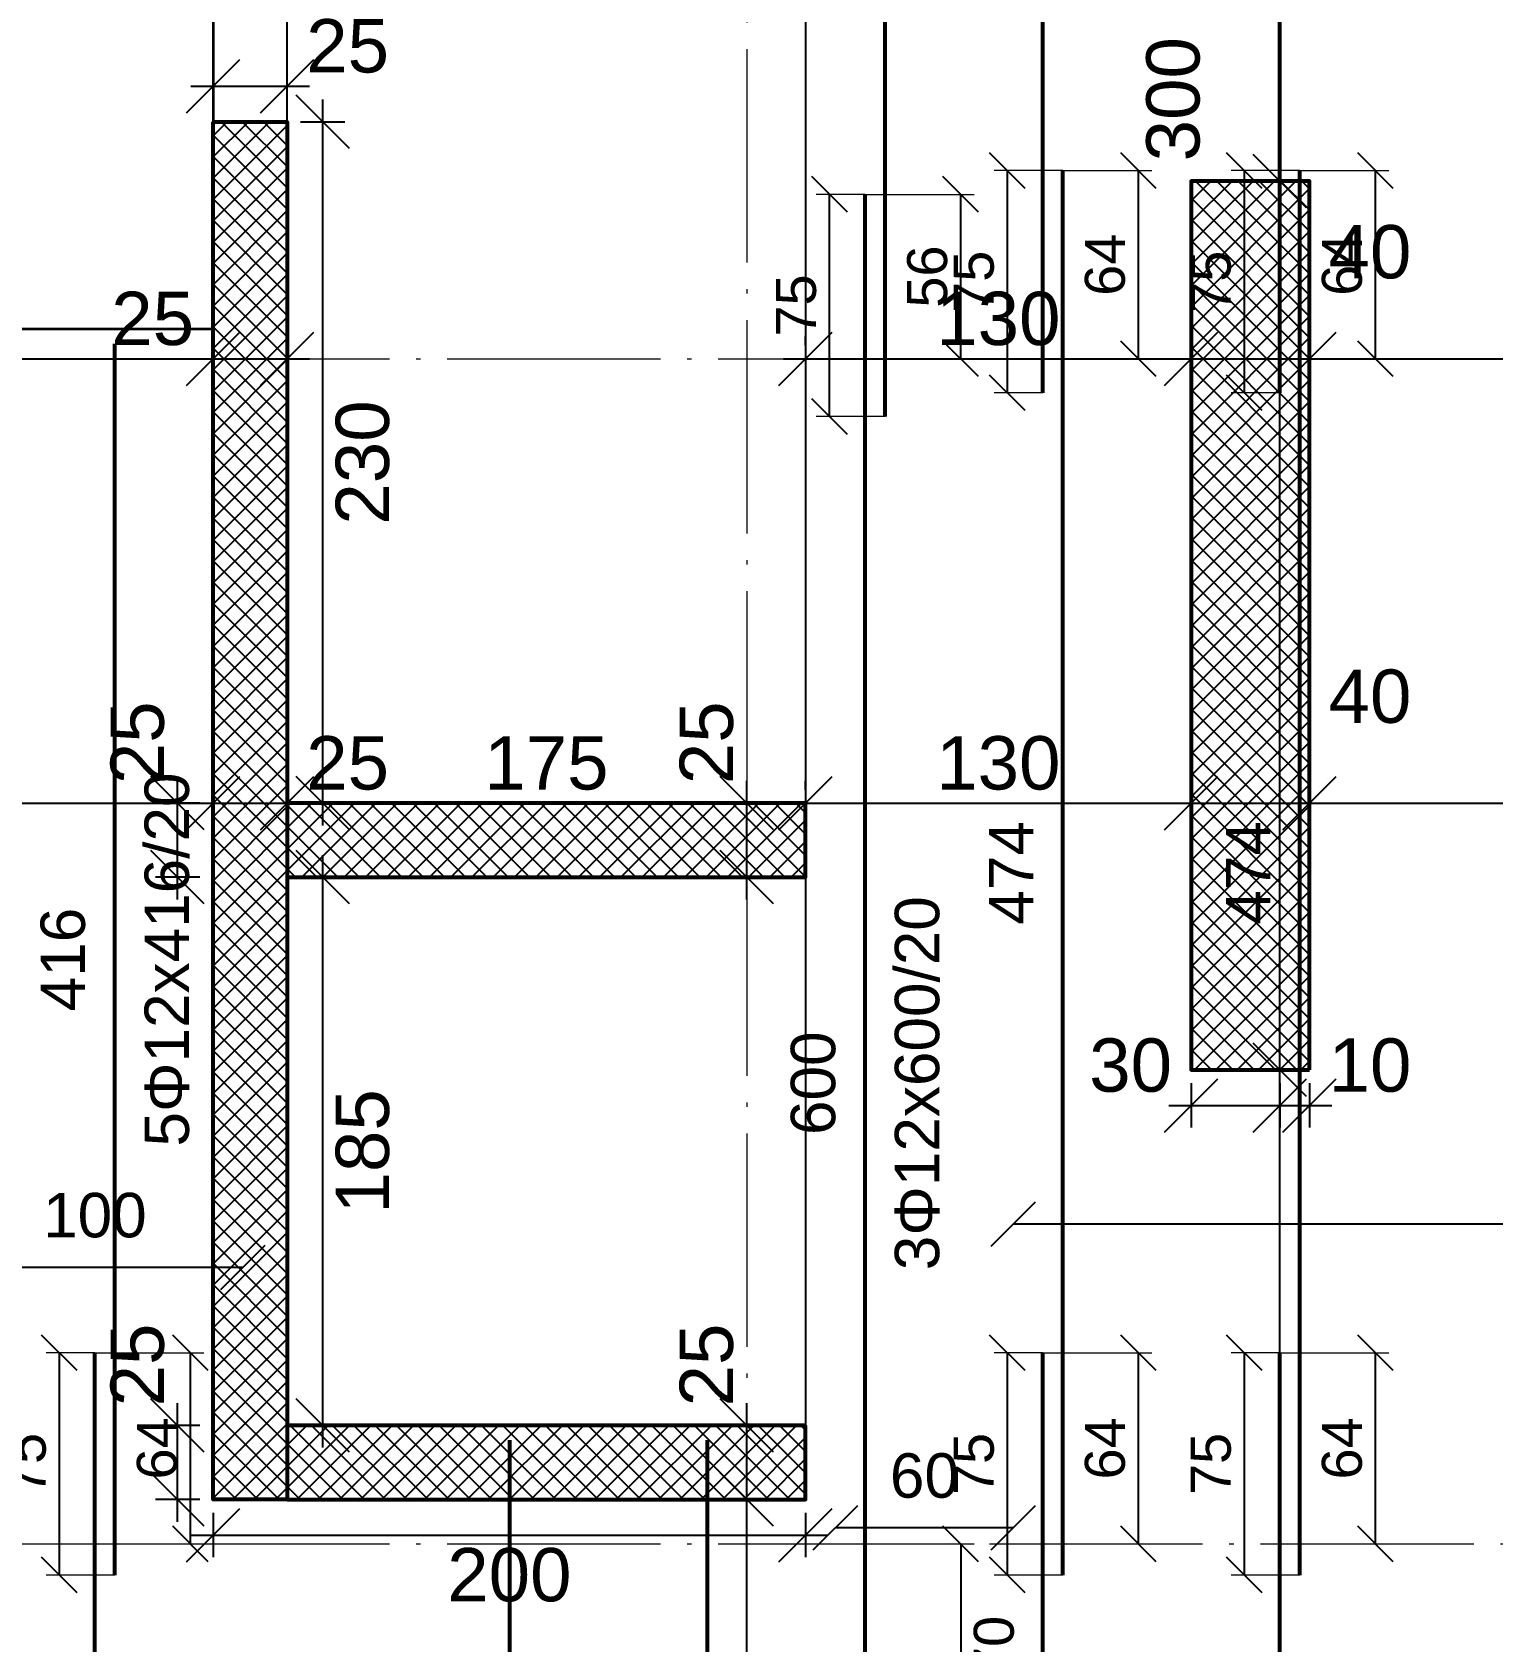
# Model space of a CAD drawing. Header units: millimetres. Extents: x -404 to 6018, y -5139 to 7890.
# Drawn here: x 4404 to 4897, y 1047 to 1590 of the extents above; entities that cross this region are included whole.
import ezdxf
from ezdxf.enums import TextEntityAlignment as Align

# ---------------------------------------------------------------- set-up
doc = ezdxf.new("R2010")
doc.units = ezdxf.units.MM
doc.linetypes.add('ZWCAD_ISO04W100', pattern=[30.5, 24, -3, 0.5, -3])
for name, color, linetype, lineweight in [('AXIS LINES', 255, 'ZWCAD_ISO04W100', 13), ('SLAB', 3, 'Continuous', 35), ('WALL', 10, 'Continuous', 53)]:
    doc.layers.add(name, color=color, linetype=linetype, lineweight=lineweight)
for name, color, linetype in [('FW_DIM', 7, 'Continuous'), ('FW_WALL_HATCH', 8, 'Continuous'), ('OPENING', 7, 'Continuous'), ('REB_BOT_MESH_Y', 5, 'Continuous'), ('REB_BOT_MESH_Y_AXDIM', 5, 'Continuous'), ('REB_BOT_MESH_Y_LAP', 5, 'Continuous'), ('REB_BOT_MESH_Y_RANGE', 5, 'Continuous'), ('REB_BOT_MESH_Y_TEXT', 5, 'Continuous')]:
    doc.layers.add(name, color=color, linetype=linetype)
doc.styles.add('REBAR_TXT', font='arial.ttf')
doc.styles.get("Standard").update_dxf_attribs({"font": 'arial.ttf'})
doc.dimstyles.new('FW_DIM', dxfattribs={"dimtxt": 18, "dimasz": 9, "dimexe": 7.5, "dimexo": 4.5, "dimgap": 4.5, "dimtad": 1, "dimdec": 0, "dimtxsty": 'Standard', "dimtsz": 9, "dimcen": 2.5, "dimdle": 7.5, "dimclrd": 256, "dimclre": 256, "dimclrt": 7, "dimazin": 3, "dimtfac": 1, "dimtmove": 2, "dimatfit": 3})
doc.dimstyles.new('REBAR LAP', dxfattribs={"dimtxt": 13.5, "dimasz": 2.5, "dimexe": 4.5, "dimexo": 0, "dimgap": 4.5, "dimtad": 1, "dimdec": 0, "dimtxsty": 'Standard', "dimtsz": 6, "dimcen": 2.5, "dimclrd": 6, "dimclre": 6, "dimclrt": 7, "dimazin": 3, "dimtfac": 1, "dimtmove": 2, "dimatfit": 3, "dimlwd": 25, "dimlwe": 18})
doc.dimstyles.new('REBAR M-200', dxfattribs={"dimtxt": 15, "dimasz": 15, "dimexe": 25, "dimexo": 12.5, "dimgap": 10, "dimtad": 1, "dimdec": 0, "dimtxsty": 'Standard', "dimblk": 'NONE', "dimcen": 50, "dimse1": 1, "dimse2": 1, "dimclrd": 6, "dimclre": 6, "dimclrt": 7, "dimazin": 3, "dimtfac": 1, "dimtmove": 2, "dimatfit": 3, "dimldrblk": 'NONE', "dimlwd": 53})
doc.dimstyles.new('REBAR RANGE', dxfattribs={"dimtxt": 15, "dimasz": 2.5, "dimexe": 0, "dimexo": 0, "dimgap": 10, "dimtad": 1, "dimdec": 0, "dimtxsty": 'Standard', "dimtsz": 7.5, "dimcen": 2.5, "dimse1": 1, "dimse2": 1, "dimclrd": 6, "dimclre": 6, "dimclrt": 7, "dimazin": 3, "dimtfac": 1, "dimtmove": 2, "dimatfit": 3, "dimlwd": 25})

# ---------------------------------------------------------------- blocks, each defined once
blk = doc.blocks.new('*D736')
at = {"color": 6, "lineweight": 53}
blk.add_line((4824.99, 598.5), (4824.99, 1144.5), dxfattribs=at)
at = {"layer": 'Defpoints'}
for p in [(4824.99, 1144.5), (4824.99, 598.5), (4824.99, 598.5)]:
    blk.add_point(p, dxfattribs=at)
at = {"layer": 'REB_BOT_MESH_Y', "color": 7, "insert": (4807.49, 871.5), "char_height": 15, "attachment_point": 5, "rotation": 90}
blk.add_mtext('546', dxfattribs=at)
blk = doc.blocks.new('_NONE')
blk = doc.blocks.new('*D737')
at = {"color": 6, "lineweight": 53}
blk.add_line((4831.74, 1069.5), (4831.74, 1543.5), dxfattribs=at)
at = {"layer": 'Defpoints'}
for p in [(4831.74, 1543.5), (4831.74, 1069.5), (4831.74, 1069.5)]:
    blk.add_point(p, dxfattribs=at)
at = {"layer": 'REB_BOT_MESH_Y', "color": 7, "insert": (4814.24, 1306.5), "char_height": 15, "attachment_point": 5, "rotation": 90}
blk.add_mtext('474', dxfattribs=at)
blk = doc.blocks.new('*D738')
at = {"color": 6, "lineweight": 53}
blk.add_line((4824.99, 1468.5), (4824.99, 2042.5), dxfattribs=at)
at = {"layer": 'Defpoints'}
for p in [(4824.99, 2042.5), (4824.99, 1468.5), (4824.99, 1468.5)]:
    blk.add_point(p, dxfattribs=at)
at = {"layer": 'REB_BOT_MESH_Y', "color": 7, "insert": (4807.49, 1755.5), "char_height": 15, "attachment_point": 5, "rotation": 90}
blk.add_mtext('574', dxfattribs=at)
blk = doc.blocks.new('_Oblique')
at = {"color": 0, "linetype": 'ByBlock', "lineweight": -2}
blk.add_line((-0.5, -0.5), (0.5, 0.5), dxfattribs=at)
blk = doc.blocks.new('*D745')
at = {"color": 6, "lineweight": 18}
for p, q in [((4824.99, 1144.5), (4808.49, 1144.5)), ((4831.74, 1069.5), (4808.49, 1069.5))]:
    blk.add_line(p, q, dxfattribs=at)
at = {"color": 6, "lineweight": 25}
blk.add_line((4812.99, 1069.5), (4812.99, 1144.5), dxfattribs=at)
at = {"layer": 'Defpoints'}
for p in [(4824.99, 1144.5), (4812.99, 1069.5), (4831.74, 1069.5)]:
    blk.add_point(p, dxfattribs=at)
at = {"layer": 'REB_BOT_MESH_Y_LAP', "color": 6, "xscale": 12, "yscale": 12, "rotation": 90}
for p in [(4812.99, 1144.5), (4812.99, 1069.5)]:
    blk.add_blockref('_OBLIQUE', p, dxfattribs=at)
at = {"layer": 'REB_BOT_MESH_Y_LAP', "color": 7, "insert": (4801.74, 1107), "char_height": 13.5, "attachment_point": 5, "rotation": 90}
blk.add_mtext('75', dxfattribs=at)
blk = doc.blocks.new('*D746')
at = {"color": 6, "lineweight": 18}
for p, q in [((4824.99, 1144.5), (4861.74, 1144.5)), ((4824.99, 1080), (4861.74, 1080))]:
    blk.add_line(p, q, dxfattribs=at)
at = {"color": 6, "lineweight": 25}
blk.add_line((4857.24, 1080), (4857.24, 1144.5), dxfattribs=at)
at = {"layer": 'Defpoints'}
for p in [(4824.99, 1144.5), (4824.99, 1080), (4857.24, 1080)]:
    blk.add_point(p, dxfattribs=at)
at = {"layer": 'REB_BOT_MESH_Y_AXDIM', "color": 6, "xscale": 12, "yscale": 12, "rotation": 90}
for p in [(4857.24, 1144.5), (4857.24, 1080)]:
    blk.add_blockref('_OBLIQUE', p, dxfattribs=at)
at = {"layer": 'REB_BOT_MESH_Y_AXDIM', "color": 7, "insert": (4845.99, 1112.25), "char_height": 13.5, "attachment_point": 5, "rotation": 90}
blk.add_mtext('64', dxfattribs=at)
blk = doc.blocks.new('*D747')
at = {"color": 6, "lineweight": 18}
for p, q in [((4831.74, 1543.5), (4808.49, 1543.5)), ((4824.99, 1468.5), (4808.49, 1468.5))]:
    blk.add_line(p, q, dxfattribs=at)
at = {"color": 6, "lineweight": 25}
blk.add_line((4812.99, 1468.5), (4812.99, 1543.5), dxfattribs=at)
at = {"layer": 'Defpoints'}
for p in [(4831.74, 1543.5), (4812.99, 1468.5), (4824.99, 1468.5)]:
    blk.add_point(p, dxfattribs=at)
at = {"layer": 'REB_BOT_MESH_Y_LAP', "color": 6, "xscale": 12, "yscale": 12, "rotation": 90}
for p in [(4812.99, 1543.5), (4812.99, 1468.5)]:
    blk.add_blockref('_OBLIQUE', p, dxfattribs=at)
at = {"layer": 'REB_BOT_MESH_Y_LAP', "color": 7, "insert": (4801.74, 1506), "char_height": 13.5, "attachment_point": 5, "rotation": 90}
blk.add_mtext('75', dxfattribs=at)
blk = doc.blocks.new('*D748')
at = {"color": 6, "lineweight": 18}
for p, q in [((4831.74, 1543.5), (4861.74, 1543.5)), ((4831.74, 1480), (4861.74, 1480))]:
    blk.add_line(p, q, dxfattribs=at)
at = {"color": 6, "lineweight": 25}
blk.add_line((4857.24, 1480), (4857.24, 1543.5), dxfattribs=at)
at = {"layer": 'Defpoints'}
for p in [(4831.74, 1543.5), (4831.74, 1480), (4857.24, 1480)]:
    blk.add_point(p, dxfattribs=at)
at = {"layer": 'REB_BOT_MESH_Y_AXDIM', "color": 6, "xscale": 12, "yscale": 12, "rotation": 90}
for p in [(4857.24, 1543.5), (4857.24, 1480)]:
    blk.add_blockref('_OBLIQUE', p, dxfattribs=at)
at = {"layer": 'REB_BOT_MESH_Y_AXDIM', "color": 7, "insert": (4845.99, 1511.75), "char_height": 13.5, "attachment_point": 5, "rotation": 90}
blk.add_mtext('64', dxfattribs=at)
blk = doc.blocks.new('*D759')
at = {"color": 6, "lineweight": 53}
blk.add_line((4424.99, 598.5), (4424.99, 1144.5), dxfattribs=at)
at = {"layer": 'Defpoints'}
for p in [(4424.99, 1144.5), (4424.99, 598.5), (4424.99, 598.5)]:
    blk.add_point(p, dxfattribs=at)
at = {"layer": 'REB_BOT_MESH_Y', "color": 7, "insert": (4407.49, 871.5), "char_height": 15, "attachment_point": 5, "rotation": 90}
blk.add_mtext('546', dxfattribs=at)
blk = doc.blocks.new('*D760')
at = {"color": 6, "lineweight": 53}
blk.add_line((4431.74, 1069.5), (4431.74, 1485), dxfattribs=at)
at = {"layer": 'Defpoints'}
for p in [(4431.74, 1485), (4431.74, 1069.5), (4431.74, 1069.5)]:
    blk.add_point(p, dxfattribs=at)
at = {"layer": 'REB_BOT_MESH_Y', "color": 7, "insert": (4414.24, 1277.25), "char_height": 15, "attachment_point": 5, "rotation": 90}
blk.add_mtext('416', dxfattribs=at)
blk = doc.blocks.new('*D765')
at = {"color": 6, "lineweight": 18}
for p, q in [((4424.99, 1144.5), (4408.49, 1144.5)), ((4431.74, 1069.5), (4408.49, 1069.5))]:
    blk.add_line(p, q, dxfattribs=at)
at = {"color": 6, "lineweight": 25}
blk.add_line((4412.99, 1069.5), (4412.99, 1144.5), dxfattribs=at)
at = {"layer": 'Defpoints'}
for p in [(4424.99, 1144.5), (4412.99, 1069.5), (4431.74, 1069.5)]:
    blk.add_point(p, dxfattribs=at)
at = {"layer": 'REB_BOT_MESH_Y_LAP', "color": 6, "xscale": 12, "yscale": 12, "rotation": 90}
for p in [(4412.99, 1144.5), (4412.99, 1069.5)]:
    blk.add_blockref('_OBLIQUE', p, dxfattribs=at)
at = {"layer": 'REB_BOT_MESH_Y_LAP', "color": 7, "insert": (4401.74, 1107), "char_height": 13.5, "attachment_point": 5, "rotation": 90}
blk.add_mtext('75', dxfattribs=at)
blk = doc.blocks.new('*D766')
at = {"color": 6, "lineweight": 18}
for p, q in [((4424.99, 1144.5), (4461.74, 1144.5)), ((4424.99, 1080), (4461.74, 1080))]:
    blk.add_line(p, q, dxfattribs=at)
at = {"color": 6, "lineweight": 25}
blk.add_line((4457.24, 1080), (4457.24, 1144.5), dxfattribs=at)
at = {"layer": 'Defpoints'}
for p in [(4424.99, 1144.5), (4424.99, 1080), (4457.24, 1080)]:
    blk.add_point(p, dxfattribs=at)
at = {"layer": 'REB_BOT_MESH_Y_AXDIM', "color": 6, "xscale": 12, "yscale": 12, "rotation": 90}
for p in [(4457.24, 1144.5), (4457.24, 1080)]:
    blk.add_blockref('_OBLIQUE', p, dxfattribs=at)
at = {"layer": 'REB_BOT_MESH_Y_AXDIM', "color": 7, "insert": (4445.99, 1112.25), "char_height": 13.5, "attachment_point": 5, "rotation": 90}
blk.add_mtext('64', dxfattribs=at)
blk = doc.blocks.new('*D769')
at = {"color": 6, "lineweight": 53}
blk.add_line((4564.99, 598.5), (4564.99, 1115), dxfattribs=at)
at = {"layer": 'Defpoints'}
for p in [(4564.99, 1115), (4564.99, 598.5), (4564.99, 598.5)]:
    blk.add_point(p, dxfattribs=at)
at = {"layer": 'REB_BOT_MESH_Y', "color": 7, "insert": (4547.49, 856.75), "char_height": 15, "attachment_point": 5, "rotation": 90}
blk.add_mtext('516', dxfattribs=at)
blk = doc.blocks.new('*D775')
at = {"color": 6, "lineweight": 53}
blk.add_line((4631.74, 529.5), (4631.74, 1115), dxfattribs=at)
at = {"layer": 'Defpoints'}
for p in [(4631.74, 1115), (4631.74, 529.5), (4631.74, 529.5)]:
    blk.add_point(p, dxfattribs=at)
at = {"layer": 'REB_BOT_MESH_Y', "color": 7, "insert": (4614.24, 822.25), "char_height": 15, "attachment_point": 5, "rotation": 90}
blk.add_mtext('586', dxfattribs=at)
blk = doc.blocks.new('*D780')
at = {"color": 6, "lineweight": 53}
blk.add_line((4744.99, 598.5), (4744.99, 1144.5), dxfattribs=at)
at = {"layer": 'Defpoints'}
for p in [(4744.99, 1144.5), (4744.99, 598.5), (4744.99, 598.5)]:
    blk.add_point(p, dxfattribs=at)
at = {"layer": 'REB_BOT_MESH_Y', "color": 7, "insert": (4727.49, 871.5), "char_height": 15, "attachment_point": 5, "rotation": 90}
blk.add_mtext('546', dxfattribs=at)
blk = doc.blocks.new('*D781')
at = {"color": 6, "lineweight": 53}
blk.add_line((4751.74, 1069.5), (4751.74, 1543.5), dxfattribs=at)
at = {"layer": 'Defpoints'}
for p in [(4751.74, 1543.5), (4751.74, 1069.5), (4751.74, 1069.5)]:
    blk.add_point(p, dxfattribs=at)
at = {"layer": 'REB_BOT_MESH_Y', "color": 7, "insert": (4734.24, 1306.5), "char_height": 15, "attachment_point": 5, "rotation": 90}
blk.add_mtext('474', dxfattribs=at)
blk = doc.blocks.new('*D782')
at = {"color": 6, "lineweight": 53}
blk.add_line((4744.99, 1468.5), (4744.99, 2042.5), dxfattribs=at)
at = {"layer": 'Defpoints'}
for p in [(4744.99, 2042.5), (4744.99, 1468.5), (4744.99, 1468.5)]:
    blk.add_point(p, dxfattribs=at)
at = {"layer": 'REB_BOT_MESH_Y', "color": 7, "insert": (4727.49, 1755.5), "char_height": 15, "attachment_point": 5, "rotation": 90}
blk.add_mtext('574', dxfattribs=at)
blk = doc.blocks.new('*D789')
at = {"color": 6, "lineweight": 18}
for p, q in [((4744.99, 1144.5), (4728.49, 1144.5)), ((4751.74, 1069.5), (4728.49, 1069.5))]:
    blk.add_line(p, q, dxfattribs=at)
at = {"color": 6, "lineweight": 25}
blk.add_line((4732.99, 1069.5), (4732.99, 1144.5), dxfattribs=at)
at = {"layer": 'Defpoints'}
for p in [(4744.99, 1144.5), (4732.99, 1069.5), (4751.74, 1069.5)]:
    blk.add_point(p, dxfattribs=at)
at = {"layer": 'REB_BOT_MESH_Y_LAP', "color": 6, "xscale": 12, "yscale": 12, "rotation": 90}
for p in [(4732.99, 1144.5), (4732.99, 1069.5)]:
    blk.add_blockref('_OBLIQUE', p, dxfattribs=at)
at = {"layer": 'REB_BOT_MESH_Y_LAP', "color": 7, "insert": (4721.74, 1107), "char_height": 13.5, "attachment_point": 5, "rotation": 90}
blk.add_mtext('75', dxfattribs=at)
blk = doc.blocks.new('*D790')
at = {"color": 6, "lineweight": 18}
for p, q in [((4744.99, 1144.5), (4781.74, 1144.5)), ((4744.99, 1080), (4781.74, 1080))]:
    blk.add_line(p, q, dxfattribs=at)
at = {"color": 6, "lineweight": 25}
blk.add_line((4777.24, 1080), (4777.24, 1144.5), dxfattribs=at)
at = {"layer": 'Defpoints'}
for p in [(4744.99, 1144.5), (4744.99, 1080), (4777.24, 1080)]:
    blk.add_point(p, dxfattribs=at)
at = {"layer": 'REB_BOT_MESH_Y_AXDIM', "color": 6, "xscale": 12, "yscale": 12, "rotation": 90}
for p in [(4777.24, 1144.5), (4777.24, 1080)]:
    blk.add_blockref('_OBLIQUE', p, dxfattribs=at)
at = {"layer": 'REB_BOT_MESH_Y_AXDIM', "color": 7, "insert": (4765.99, 1112.25), "char_height": 13.5, "attachment_point": 5, "rotation": 90}
blk.add_mtext('64', dxfattribs=at)
blk = doc.blocks.new('*D791')
at = {"color": 6, "lineweight": 18}
for p, q in [((4751.74, 1543.5), (4728.49, 1543.5)), ((4744.99, 1468.5), (4728.49, 1468.5))]:
    blk.add_line(p, q, dxfattribs=at)
at = {"color": 6, "lineweight": 25}
blk.add_line((4732.99, 1468.5), (4732.99, 1543.5), dxfattribs=at)
at = {"layer": 'Defpoints'}
for p in [(4751.74, 1543.5), (4732.99, 1468.5), (4744.99, 1468.5)]:
    blk.add_point(p, dxfattribs=at)
at = {"layer": 'REB_BOT_MESH_Y_LAP', "color": 6, "xscale": 12, "yscale": 12, "rotation": 90}
for p in [(4732.99, 1543.5), (4732.99, 1468.5)]:
    blk.add_blockref('_OBLIQUE', p, dxfattribs=at)
at = {"layer": 'REB_BOT_MESH_Y_LAP', "color": 7, "insert": (4721.74, 1506), "char_height": 13.5, "attachment_point": 5, "rotation": 90}
blk.add_mtext('75', dxfattribs=at)
blk = doc.blocks.new('*D792')
at = {"color": 6, "lineweight": 18}
for p, q in [((4751.74, 1543.5), (4781.74, 1543.5)), ((4751.74, 1480), (4781.74, 1480))]:
    blk.add_line(p, q, dxfattribs=at)
at = {"color": 6, "lineweight": 25}
blk.add_line((4777.24, 1480), (4777.24, 1543.5), dxfattribs=at)
at = {"layer": 'Defpoints'}
for p in [(4751.74, 1543.5), (4751.74, 1480), (4777.24, 1480)]:
    blk.add_point(p, dxfattribs=at)
at = {"layer": 'REB_BOT_MESH_Y_AXDIM', "color": 6, "xscale": 12, "yscale": 12, "rotation": 90}
for p in [(4777.24, 1543.5), (4777.24, 1480)]:
    blk.add_blockref('_OBLIQUE', p, dxfattribs=at)
at = {"layer": 'REB_BOT_MESH_Y_AXDIM', "color": 7, "insert": (4765.99, 1511.75), "char_height": 13.5, "attachment_point": 5, "rotation": 90}
blk.add_mtext('64', dxfattribs=at)
blk = doc.blocks.new('*D820')
at = {"color": 6, "lineweight": 53}
blk.add_line((4684.99, 935.5), (4684.99, 1535.5), dxfattribs=at)
at = {"layer": 'Defpoints'}
for p in [(4684.99, 1535.5), (4684.99, 935.5), (4684.99, 935.5)]:
    blk.add_point(p, dxfattribs=at)
at = {"layer": 'REB_BOT_MESH_Y', "color": 7, "insert": (4667.49, 1235.5), "char_height": 15, "attachment_point": 5, "rotation": 90}
blk.add_mtext('600', dxfattribs=at)
blk = doc.blocks.new('*D821')
at = {"color": 6, "lineweight": 53}
blk.add_line((4691.74, 1460.5), (4691.74, 2042.5), dxfattribs=at)
at = {"layer": 'Defpoints'}
for p in [(4691.74, 2042.5), (4691.74, 1460.5), (4691.74, 1460.5)]:
    blk.add_point(p, dxfattribs=at)
at = {"layer": 'REB_BOT_MESH_Y', "color": 7, "insert": (4674.24, 1751.5), "char_height": 15, "attachment_point": 5, "rotation": 90}
blk.add_mtext('582', dxfattribs=at)
blk = doc.blocks.new('*D827')
at = {"color": 6, "lineweight": 18}
for p, q in [((4691.74, 1080), (4721.74, 1080)), ((4691.74, 1010.5), (4721.74, 1010.5))]:
    blk.add_line(p, q, dxfattribs=at)
at = {"color": 6, "lineweight": 25}
blk.add_line((4717.24, 1080), (4717.24, 1010.5), dxfattribs=at)
at = {"layer": 'Defpoints'}
for p in [(4691.74, 1080), (4717.24, 1080), (4691.74, 1010.5)]:
    blk.add_point(p, dxfattribs=at)
at = {"layer": 'REB_BOT_MESH_Y_AXDIM', "color": 6, "xscale": 12, "yscale": 12, "rotation": 90}
for p in [(4717.24, 1080), (4717.24, 1010.5)]:
    blk.add_blockref('_OBLIQUE', p, dxfattribs=at)
at = {"layer": 'REB_BOT_MESH_Y_AXDIM', "color": 7, "insert": (4728.49, 1045.25), "char_height": 13.5, "attachment_point": 5, "rotation": 90}
blk.add_mtext('70', dxfattribs=at)
blk = doc.blocks.new('*D828')
at = {"color": 6, "lineweight": 18}
for p, q in [((4684.99, 1535.5), (4668.49, 1535.5)), ((4691.74, 1460.5), (4668.49, 1460.5))]:
    blk.add_line(p, q, dxfattribs=at)
at = {"color": 6, "lineweight": 25}
blk.add_line((4672.99, 1460.5), (4672.99, 1535.5), dxfattribs=at)
at = {"layer": 'Defpoints'}
for p in [(4684.99, 1535.5), (4672.99, 1460.5), (4691.74, 1460.5)]:
    blk.add_point(p, dxfattribs=at)
at = {"layer": 'REB_BOT_MESH_Y_LAP', "color": 6, "xscale": 12, "yscale": 12, "rotation": 90}
for p in [(4672.99, 1535.5), (4672.99, 1460.5)]:
    blk.add_blockref('_OBLIQUE', p, dxfattribs=at)
at = {"layer": 'REB_BOT_MESH_Y_LAP', "color": 7, "insert": (4661.74, 1498), "char_height": 13.5, "attachment_point": 5, "rotation": 90}
blk.add_mtext('75', dxfattribs=at)
blk = doc.blocks.new('*D829')
at = {"color": 6, "lineweight": 18}
for p, q in [((4684.99, 1535.5), (4721.74, 1535.5)), ((4684.99, 1480), (4721.74, 1480))]:
    blk.add_line(p, q, dxfattribs=at)
at = {"color": 6, "lineweight": 25}
blk.add_line((4717.24, 1480), (4717.24, 1535.5), dxfattribs=at)
at = {"layer": 'Defpoints'}
for p in [(4684.99, 1535.5), (4684.99, 1480), (4717.24, 1480)]:
    blk.add_point(p, dxfattribs=at)
at = {"layer": 'REB_BOT_MESH_Y_AXDIM', "color": 6, "xscale": 12, "yscale": 12, "rotation": 90}
for p in [(4717.24, 1535.5), (4717.24, 1480)]:
    blk.add_blockref('_OBLIQUE', p, dxfattribs=at)
at = {"layer": 'REB_BOT_MESH_Y_AXDIM', "color": 7, "insert": (4705.99, 1507.75), "char_height": 13.5, "attachment_point": 5, "rotation": 90}
blk.add_mtext('56', dxfattribs=at)
blk = doc.blocks.new('*D851')
at = {"color": 6, "lineweight": 25}
blk.add_line((4734.99, 1188), (5414.99, 1188), dxfattribs=at)
at = {"layer": 'Defpoints'}
for p in [(4734.99, 1188), (4734.99, 1188), (5414.99, 1188)]:
    blk.add_point(p, dxfattribs=at)
at = {"layer": 'REB_BOT_MESH_Y_RANGE', "color": 6, "xscale": 15, "yscale": 15}
for p in [(4734.99, 1188), (5414.99, 1188)]:
    blk.add_blockref('_OBLIQUE', p, dxfattribs=at)
at = {"layer": 'REB_BOT_MESH_Y_RANGE', "color": 7, "insert": (5074.99, 1205.5), "char_height": 15, "attachment_point": 5}
blk.add_mtext('680', dxfattribs=at)
blk = doc.blocks.new('*D866')
at = {"color": 6, "lineweight": 25}
blk.add_line((4374.99, 1173.38), (4474.99, 1173.38), dxfattribs=at)
at = {"layer": 'Defpoints'}
for p in [(4374.99, 1173.38), (4374.99, 1173.38), (4474.99, 1173.38)]:
    blk.add_point(p, dxfattribs=at)
at = {"layer": 'REB_BOT_MESH_Y_RANGE', "color": 6, "xscale": 15, "yscale": 15}
for p in [(4374.99, 1173.38), (4474.99, 1173.38)]:
    blk.add_blockref('_OBLIQUE', p, dxfattribs=at)
at = {"layer": 'REB_BOT_MESH_Y_RANGE', "color": 7, "insert": (4424.99, 1190.88), "char_height": 15, "attachment_point": 5}
blk.add_mtext('100', dxfattribs=at)
blk = doc.blocks.new('*D877')
at = {"color": 6, "lineweight": 25}
blk.add_line((4674.99, 1085.5), (4734.99, 1085.5), dxfattribs=at)
at = {"layer": 'Defpoints'}
for p in [(4674.99, 1085.5), (4674.99, 1085.5), (4734.99, 1085.5)]:
    blk.add_point(p, dxfattribs=at)
at = {"layer": 'REB_BOT_MESH_Y_RANGE', "color": 6, "xscale": 15, "yscale": 15}
for p in [(4674.99, 1085.5), (4734.99, 1085.5)]:
    blk.add_blockref('_OBLIQUE', p, dxfattribs=at)
at = {"layer": 'REB_BOT_MESH_Y_RANGE', "color": 7, "insert": (4704.99, 1103), "char_height": 15, "attachment_point": 5}
blk.add_mtext('60', dxfattribs=at)
blk = doc.blocks.new('*D885')
for p, q in [((4452.89, 1087.5), (4452.89, 1127.5)), ((4460.39, 1120), (4445.39, 1120)), ((4460.39, 1095), (4445.39, 1095))]:
    blk.add_line(p, q)
at = {"layer": 'Defpoints'}
for p in [(4464.89, 1120), (4452.89, 1095), (4464.89, 1095)]:
    blk.add_point(p, dxfattribs=at)
at = {"layer": 'FW_DIM', "xscale": 18, "yscale": 18, "rotation": 90}
for p in [(4452.89, 1120), (4452.89, 1095)]:
    blk.add_blockref('_OBLIQUE', p, dxfattribs=at)
at = {"layer": 'FW_DIM', "color": 7, "insert": (4439.39, 1140.4), "char_height": 18, "attachment_point": 5, "rotation": 90}
blk.add_mtext('25', dxfattribs=at)
blk = doc.blocks.new('*D886')
for p, q in [((4464.89, 1090.5), (4464.89, 1075.5)), ((4664.89, 1090.5), (4664.89, 1075.5)), ((4457.39, 1083), (4672.39, 1083))]:
    blk.add_line(p, q)
at = {"layer": 'Defpoints'}
for p in [(4464.89, 1095), (4664.89, 1095), (4464.89, 1083)]:
    blk.add_point(p, dxfattribs=at)
at = {"layer": 'FW_DIM', "xscale": 18, "yscale": 18}
for p in [(4464.89, 1083), (4664.89, 1083)]:
    blk.add_blockref('_OBLIQUE', p, dxfattribs=at)
at = {"layer": 'FW_DIM', "color": 7, "insert": (4564.89, 1069.5), "char_height": 18, "attachment_point": 5}
blk.add_mtext('200', dxfattribs=at)
blk = doc.blocks.new('*D887')
for p, q in [((4452.89, 1297.5), (4452.89, 1337.5)), ((4460.39, 1330), (4445.39, 1330)), ((4460.39, 1305), (4445.39, 1305))]:
    blk.add_line(p, q)
at = {"layer": 'Defpoints'}
for p in [(4464.89, 1330), (4452.89, 1305), (4464.89, 1305)]:
    blk.add_point(p, dxfattribs=at)
at = {"layer": 'FW_DIM', "xscale": 18, "yscale": 18, "rotation": 90}
for p in [(4452.89, 1330), (4452.89, 1305)]:
    blk.add_blockref('_OBLIQUE', p, dxfattribs=at)
at = {"layer": 'FW_DIM', "color": 7, "insert": (4439.39, 1350.4), "char_height": 18, "attachment_point": 5, "rotation": 90}
blk.add_mtext('25', dxfattribs=at)
blk = doc.blocks.new('*D888')
for p, q in [((4501.89, 1112.5), (4501.89, 1312.5)), ((4494.39, 1305), (4509.39, 1305)), ((4494.39, 1120), (4509.39, 1120))]:
    blk.add_line(p, q)
at = {"layer": 'Defpoints'}
for p in [(4489.89, 1305), (4489.89, 1120), (4501.89, 1120)]:
    blk.add_point(p, dxfattribs=at)
at = {"layer": 'FW_DIM', "xscale": 18, "yscale": 18, "rotation": 90}
for p in [(4501.89, 1305), (4501.89, 1120)]:
    blk.add_blockref('_OBLIQUE', p, dxfattribs=at)
at = {"layer": 'FW_DIM', "color": 7, "insert": (4515.39, 1212.5), "char_height": 18, "attachment_point": 5, "rotation": 90}
blk.add_mtext('185', dxfattribs=at)
blk = doc.blocks.new('*D889')
for p, q in [((4464.89, 1564.5), (4464.89, 1579.5)), ((4489.89, 1564.5), (4489.89, 1579.5)), ((4457.39, 1572), (4497.39, 1572))]:
    blk.add_line(p, q)
at = {"layer": 'Defpoints'}
for p in [(4464.89, 1572), (4464.89, 1560), (4489.89, 1560)]:
    blk.add_point(p, dxfattribs=at)
at = {"layer": 'FW_DIM', "xscale": 18, "yscale": 18}
for p in [(4464.89, 1572), (4489.89, 1572)]:
    blk.add_blockref('_OBLIQUE', p, dxfattribs=at)
at = {"layer": 'FW_DIM', "color": 7, "insert": (4510.29, 1585.5), "char_height": 18, "attachment_point": 5}
blk.add_mtext('25', dxfattribs=at)
blk = doc.blocks.new('*D890')
for p, q in [((4501.89, 1322.5), (4501.89, 1567.5)), ((4494.39, 1560), (4509.39, 1560)), ((4494.39, 1330), (4509.39, 1330))]:
    blk.add_line(p, q)
at = {"layer": 'Defpoints'}
for p in [(4489.89, 1560), (4489.89, 1330), (4501.89, 1330)]:
    blk.add_point(p, dxfattribs=at)
at = {"layer": 'FW_DIM', "xscale": 18, "yscale": 18, "rotation": 90}
for p in [(4501.89, 1560), (4501.89, 1330)]:
    blk.add_blockref('_OBLIQUE', p, dxfattribs=at)
at = {"layer": 'FW_DIM', "color": 7, "insert": (4515.39, 1445), "char_height": 18, "attachment_point": 5, "rotation": 90}
blk.add_mtext('230', dxfattribs=at)
blk = doc.blocks.new('*D907')
for p, q in [((4794.99, 1235.5), (4794.99, 1220.5)), ((4824.99, 1235.5), (4824.99, 1220.5)), ((4787.49, 1228), (4832.49, 1228))]:
    blk.add_line(p, q)
at = {"layer": 'Defpoints'}
for p in [(4794.99, 1240), (4824.99, 1240), (4794.99, 1228)]:
    blk.add_point(p, dxfattribs=at)
at = {"layer": 'FW_DIM', "xscale": 18, "yscale": 18}
for p in [(4794.99, 1228), (4824.99, 1228)]:
    blk.add_blockref('_OBLIQUE', p, dxfattribs=at)
at = {"layer": 'FW_DIM', "color": 7, "insert": (4774.59, 1241.5), "char_height": 18, "attachment_point": 5}
blk.add_mtext('30', dxfattribs=at)
blk = doc.blocks.new('*D908')
for p, q in [((4824.99, 1235.5), (4824.99, 1220.5)), ((4834.99, 1235.5), (4834.99, 1220.5)), ((4817.49, 1228), (4842.49, 1228))]:
    blk.add_line(p, q)
at = {"layer": 'Defpoints'}
for p in [(4824.99, 1240), (4834.99, 1240), (4824.99, 1228)]:
    blk.add_point(p, dxfattribs=at)
at = {"layer": 'FW_DIM', "xscale": 18, "yscale": 18}
for p in [(4824.99, 1228), (4834.99, 1228)]:
    blk.add_blockref('_OBLIQUE', p, dxfattribs=at)
at = {"layer": 'FW_DIM', "color": 7, "insert": (4855.39, 1241.5), "char_height": 18, "attachment_point": 5}
blk.add_mtext('10', dxfattribs=at)
blk = doc.blocks.new('*D970')
for p, q in [((3819.99, 1334.5), (3819.99, 1337.5)), ((4464.89, 1334.5), (4464.89, 1337.5)), ((3812.49, 1330), (4472.39, 1330))]:
    blk.add_line(p, q)
at = {"layer": 'Defpoints'}
for p in [(3819.99, 1330), (3819.99, 1330), (4464.89, 1330)]:
    blk.add_point(p, dxfattribs=at)
at = {"layer": 'FW_DIM', "xscale": 18, "yscale": 18}
for p in [(3819.99, 1330), (4464.89, 1330)]:
    blk.add_blockref('_OBLIQUE', p, dxfattribs=at)
at = {"layer": 'FW_DIM', "color": 7, "insert": (4142.44, 1343.5), "char_height": 18, "attachment_point": 5}
blk.add_mtext('645', dxfattribs=at)
blk = doc.blocks.new('*D971')
for p, q in [((4464.89, 1334.5), (4464.89, 1337.5)), ((4489.89, 1334.5), (4489.89, 1337.5)), ((4457.39, 1330), (4497.39, 1330))]:
    blk.add_line(p, q)
at = {"layer": 'Defpoints'}
for p in [(4464.89, 1330), (4464.89, 1330), (4489.89, 1330)]:
    blk.add_point(p, dxfattribs=at)
at = {"layer": 'FW_DIM', "xscale": 18, "yscale": 18}
for p in [(4464.89, 1330), (4489.89, 1330)]:
    blk.add_blockref('_OBLIQUE', p, dxfattribs=at)
at = {"layer": 'FW_DIM', "color": 7, "insert": (4510.29, 1343.5), "char_height": 18, "attachment_point": 5}
blk.add_mtext('25', dxfattribs=at)
blk = doc.blocks.new('*D972')
for p, q in [((4489.89, 1334.5), (4489.89, 1337.5)), ((4664.89, 1334.5), (4664.89, 1337.5)), ((4482.39, 1330), (4672.39, 1330))]:
    blk.add_line(p, q)
at = {"layer": 'Defpoints'}
for p in [(4489.89, 1330), (4489.89, 1330), (4664.89, 1330)]:
    blk.add_point(p, dxfattribs=at)
at = {"layer": 'FW_DIM', "xscale": 18, "yscale": 18}
for p in [(4489.89, 1330), (4664.89, 1330)]:
    blk.add_blockref('_OBLIQUE', p, dxfattribs=at)
at = {"layer": 'FW_DIM', "color": 7, "insert": (4577.39, 1343.5), "char_height": 18, "attachment_point": 5}
blk.add_mtext('175', dxfattribs=at)
blk = doc.blocks.new('*D973')
for p, q in [((4664.89, 1334.5), (4664.89, 1337.5)), ((4794.99, 1334.5), (4794.99, 1337.5)), ((4657.39, 1330), (4802.49, 1330))]:
    blk.add_line(p, q)
at = {"layer": 'Defpoints'}
for p in [(4664.89, 1330), (4664.89, 1330), (4794.99, 1330)]:
    blk.add_point(p, dxfattribs=at)
at = {"layer": 'FW_DIM', "xscale": 18, "yscale": 18}
for p in [(4664.89, 1330), (4794.99, 1330)]:
    blk.add_blockref('_OBLIQUE', p, dxfattribs=at)
at = {"layer": 'FW_DIM', "color": 7, "insert": (4729.94, 1343.5), "char_height": 18, "attachment_point": 5}
blk.add_mtext('130', dxfattribs=at)
blk = doc.blocks.new('*D974')
for p, q in [((4794.99, 1334.5), (4794.99, 1337.5)), ((4834.99, 1334.5), (4834.99, 1337.5)), ((4787.49, 1330), (4842.49, 1330))]:
    blk.add_line(p, q)
at = {"layer": 'Defpoints'}
for p in [(4794.99, 1330), (4794.99, 1330), (4834.99, 1330)]:
    blk.add_point(p, dxfattribs=at)
at = {"layer": 'FW_DIM', "xscale": 18, "yscale": 18}
for p in [(4794.99, 1330), (4834.99, 1330)]:
    blk.add_blockref('_OBLIQUE', p, dxfattribs=at)
at = {"layer": 'FW_DIM', "color": 7, "insert": (4855.39, 1366), "char_height": 18, "attachment_point": 5}
blk.add_mtext('40', dxfattribs=at)
blk = doc.blocks.new('*D975')
for p, q in [((4834.99, 1334.5), (4834.99, 1337.5)), ((5249.99, 1334.5), (5249.99, 1337.5)), ((4827.49, 1330), (5257.49, 1330))]:
    blk.add_line(p, q)
at = {"layer": 'Defpoints'}
for p in [(4834.99, 1330), (4834.99, 1330), (5249.99, 1330)]:
    blk.add_point(p, dxfattribs=at)
at = {"layer": 'FW_DIM', "xscale": 18, "yscale": 18}
for p in [(4834.99, 1330), (5249.99, 1330)]:
    blk.add_blockref('_OBLIQUE', p, dxfattribs=at)
at = {"layer": 'FW_DIM', "color": 7, "insert": (5042.49, 1343.5), "char_height": 18, "attachment_point": 5}
blk.add_mtext('415', dxfattribs=at)
blk = doc.blocks.new('*D979')
for p, q in [((4179.99, 1484.5), (4179.99, 1487.5)), ((4464.89, 1484.5), (4464.89, 1487.5)), ((4172.49, 1480), (4472.39, 1480))]:
    blk.add_line(p, q)
at = {"layer": 'Defpoints'}
for p in [(4179.99, 1480), (4179.99, 1480), (4464.89, 1480)]:
    blk.add_point(p, dxfattribs=at)
at = {"layer": 'FW_DIM', "xscale": 18, "yscale": 18}
for p in [(4179.99, 1480), (4464.89, 1480)]:
    blk.add_blockref('_OBLIQUE', p, dxfattribs=at)
at = {"layer": 'FW_DIM', "color": 7, "insert": (4322.44, 1493.5), "char_height": 18, "attachment_point": 5}
blk.add_mtext('285', dxfattribs=at)
blk = doc.blocks.new('*D980')
for p, q in [((4464.89, 1484.5), (4464.89, 1487.5)), ((4489.89, 1484.5), (4489.89, 1487.5)), ((4457.39, 1480), (4497.39, 1480))]:
    blk.add_line(p, q)
at = {"layer": 'Defpoints'}
for p in [(4464.89, 1480), (4464.89, 1480), (4489.89, 1480)]:
    blk.add_point(p, dxfattribs=at)
at = {"layer": 'FW_DIM', "xscale": 18, "yscale": 18}
for p in [(4464.89, 1480), (4489.89, 1480)]:
    blk.add_blockref('_OBLIQUE', p, dxfattribs=at)
at = {"layer": 'FW_DIM', "color": 7, "insert": (4444.49, 1493.5), "char_height": 18, "attachment_point": 5}
blk.add_mtext('25', dxfattribs=at)
blk = doc.blocks.new('*D981')
for p, q in [((4664.89, 1484.5), (4664.89, 1487.5)), ((4794.99, 1484.5), (4794.99, 1487.5)), ((4657.39, 1480), (4802.49, 1480))]:
    blk.add_line(p, q)
at = {"layer": 'Defpoints'}
for p in [(4664.89, 1480), (4664.89, 1480), (4794.99, 1480)]:
    blk.add_point(p, dxfattribs=at)
at = {"layer": 'FW_DIM', "xscale": 18, "yscale": 18}
for p in [(4664.89, 1480), (4794.99, 1480)]:
    blk.add_blockref('_OBLIQUE', p, dxfattribs=at)
at = {"layer": 'FW_DIM', "color": 7, "insert": (4729.94, 1493.5), "char_height": 18, "attachment_point": 5}
blk.add_mtext('130', dxfattribs=at)
blk = doc.blocks.new('*D982')
for p, q in [((4794.99, 1484.5), (4794.99, 1487.5)), ((4834.99, 1484.5), (4834.99, 1487.5)), ((4787.49, 1480), (4842.49, 1480))]:
    blk.add_line(p, q)
at = {"layer": 'Defpoints'}
for p in [(4794.99, 1480), (4794.99, 1480), (4834.99, 1480)]:
    blk.add_point(p, dxfattribs=at)
at = {"layer": 'FW_DIM', "xscale": 18, "yscale": 18}
for p in [(4794.99, 1480), (4834.99, 1480)]:
    blk.add_blockref('_OBLIQUE', p, dxfattribs=at)
at = {"layer": 'FW_DIM', "color": 7, "insert": (4855.39, 1516), "char_height": 18, "attachment_point": 5}
blk.add_mtext('40', dxfattribs=at)
blk = doc.blocks.new('*D983')
for p, q in [((4834.99, 1484.5), (4834.99, 1487.5)), ((5599.97, 1484.5), (5599.97, 1487.5)), ((4827.49, 1480), (5607.47, 1480))]:
    blk.add_line(p, q)
at = {"layer": 'Defpoints'}
for p in [(4834.99, 1480), (4834.99, 1480), (5599.97, 1480)]:
    blk.add_point(p, dxfattribs=at)
at = {"layer": 'FW_DIM', "xscale": 18, "yscale": 18}
for p in [(4834.99, 1480), (5599.97, 1480)]:
    blk.add_blockref('_OBLIQUE', p, dxfattribs=at)
at = {"layer": 'FW_DIM', "color": 7, "insert": (5217.48, 1493.5), "char_height": 18, "attachment_point": 5}
blk.add_mtext('765', dxfattribs=at)
blk = doc.blocks.new('*D1022')
for p, q in [((4644.99, 497.5), (4644.99, 1102.5)), ((4640.49, 1095), (4637.49, 1095)), ((4640.49, 505), (4637.49, 505))]:
    blk.add_line(p, q)
at = {"layer": 'Defpoints'}
for p in [(4644.99, 1095), (4644.99, 505), (4644.99, 505)]:
    blk.add_point(p, dxfattribs=at)
at = {"layer": 'FW_DIM', "xscale": 18, "yscale": 18, "rotation": 90}
for p in [(4644.99, 1095), (4644.99, 505)]:
    blk.add_blockref('_OBLIQUE', p, dxfattribs=at)
at = {"layer": 'FW_DIM', "color": 7, "insert": (4631.49, 800), "char_height": 18, "attachment_point": 5, "rotation": 90}
blk.add_mtext('590', dxfattribs=at)
blk = doc.blocks.new('*D1023')
for p, q in [((4644.99, 1087.5), (4644.99, 1127.5)), ((4640.49, 1120), (4637.49, 1120)), ((4640.49, 1095), (4637.49, 1095))]:
    blk.add_line(p, q)
at = {"layer": 'Defpoints'}
for p in [(4644.99, 1120), (4644.99, 1095), (4644.99, 1095)]:
    blk.add_point(p, dxfattribs=at)
at = {"layer": 'FW_DIM', "xscale": 18, "yscale": 18, "rotation": 90}
for p in [(4644.99, 1120), (4644.99, 1095)]:
    blk.add_blockref('_OBLIQUE', p, dxfattribs=at)
at = {"layer": 'FW_DIM', "color": 7, "insert": (4631.49, 1140.4), "char_height": 18, "attachment_point": 5, "rotation": 90}
blk.add_mtext('25', dxfattribs=at)
blk = doc.blocks.new('*D1024')
for p, q in [((4644.99, 1297.5), (4644.99, 1337.5)), ((4640.49, 1330), (4637.49, 1330)), ((4640.49, 1305), (4637.49, 1305))]:
    blk.add_line(p, q)
at = {"layer": 'Defpoints'}
for p in [(4644.99, 1330), (4644.99, 1305), (4644.99, 1305)]:
    blk.add_point(p, dxfattribs=at)
at = {"layer": 'FW_DIM', "xscale": 18, "yscale": 18, "rotation": 90}
for p in [(4644.99, 1330), (4644.99, 1305)]:
    blk.add_blockref('_OBLIQUE', p, dxfattribs=at)
at = {"layer": 'FW_DIM', "color": 7, "insert": (4631.49, 1350.4), "char_height": 18, "attachment_point": 5, "rotation": 90}
blk.add_mtext('25', dxfattribs=at)
blk = doc.blocks.new('*D1029')
for p, q in [((4824.99, 672.5), (4824.99, 1247.5)), ((4820.49, 1240), (4817.49, 1240)), ((4820.49, 680), (4817.49, 680))]:
    blk.add_line(p, q)
at = {"layer": 'Defpoints'}
for p in [(4824.99, 1240), (4824.99, 680), (4824.99, 680)]:
    blk.add_point(p, dxfattribs=at)
at = {"layer": 'FW_DIM', "xscale": 18, "yscale": 18, "rotation": 90}
for p in [(4824.99, 1240), (4824.99, 680)]:
    blk.add_blockref('_OBLIQUE', p, dxfattribs=at)
at = {"layer": 'FW_DIM', "color": 7, "insert": (4811.49, 960), "char_height": 18, "attachment_point": 5, "rotation": 90}
blk.add_mtext('560', dxfattribs=at)
blk = doc.blocks.new('*D1030')
for p, q in [((4824.99, 1232.5), (4824.99, 1547.5)), ((4820.49, 1540), (4817.49, 1540)), ((4820.49, 1240), (4817.49, 1240))]:
    blk.add_line(p, q)
at = {"layer": 'Defpoints'}
for p in [(4824.99, 1540), (4824.99, 1240), (4824.99, 1240)]:
    blk.add_point(p, dxfattribs=at)
at = {"layer": 'FW_DIM', "xscale": 18, "yscale": 18, "rotation": 90}
for p in [(4824.99, 1540), (4824.99, 1240)]:
    blk.add_blockref('_OBLIQUE', p, dxfattribs=at)
at = {"layer": 'FW_DIM', "color": 7, "insert": (4788.99, 1567.6), "char_height": 18, "attachment_point": 5, "rotation": 90}
blk.add_mtext('300', dxfattribs=at)
blk = doc.blocks.new('*D1031')
for p, q in [((4824.99, 1532.5), (4824.99, 1927.5)), ((4820.49, 1920), (4817.49, 1920)), ((4820.49, 1540), (4817.49, 1540))]:
    blk.add_line(p, q)
at = {"layer": 'Defpoints'}
for p in [(4824.99, 1920), (4824.99, 1540), (4824.99, 1540)]:
    blk.add_point(p, dxfattribs=at)
at = {"layer": 'FW_DIM', "xscale": 18, "yscale": 18, "rotation": 90}
for p in [(4824.99, 1920), (4824.99, 1540)]:
    blk.add_blockref('_OBLIQUE', p, dxfattribs=at)
at = {"layer": 'FW_DIM', "color": 7, "insert": (4811.49, 1730), "char_height": 18, "attachment_point": 5, "rotation": 90}
blk.add_mtext('380', dxfattribs=at)

msp = doc.modelspace()

# ---------------------------------------------------------------- hatches: boundary and pattern name
at = {"layer": 'FW_WALL_HATCH'}
h = msp.add_hatch(dxfattribs=at)
h.set_pattern_fill('ANSI37', scale=1.6)
h.paths.add_polyline_path([(4664.89, 1095), (4489.89, 1095), (4464.89, 1095), (4464.89, 1560), (4489.89, 1560), (4489.89, 1330), (4664.89, 1330), (4664.89, 1305), (4489.89, 1305), (4489.89, 1120), (4664.89, 1120), (4664.89, 1095)])
h = msp.add_hatch(dxfattribs=at)
h.set_pattern_fill('ANSI37', scale=1.6)
h.paths.add_polyline_path([(4834.99, 1240), (4794.99, 1240), (4794.99, 1540), (4834.99, 1540), (4834.99, 1240)])

# ---------------------------------------------------------------- linework, layer by layer
at = {"layer": 'AXIS LINES', "color": 0, "ltscale": 3}
for points in [[(4644.99, 3140.04), (4644.99, -400.07)], [(4824.99, 3140.04), (4824.99, -400.07)], [(3537.41, 1480), (5952.4, 1480)], [(3482.41, 1330), (5897.4, 1330)], [(3537.41, 1080), (5952.4, 1080)]]:
    msp.add_lwpolyline(points, dxfattribs=at)
at = {"layer": 'OPENING'}
for points in [[(4664.89, 1330), (4489.89, 1330), (4489.89, 1950), (4664.89, 1950)], [(4664.89, 1120), (4489.89, 1120), (4489.89, 1305), (4664.89, 1305)]]:
    msp.add_lwpolyline(points, close=True, dxfattribs=at)
at = {"layer": 'SLAB', "ltscale": 0.08}
msp.add_lwpolyline([(4464.89, 1950), (4464.89, 1490), (4385.03, 1490), (4385.09, 1529.38), (3920.09, 1530), (3920.09, 1410), (3819.99, 1410), (3819.99, 680), (3819.99, 630), (3879.99, 630), (3879.99, -200), (4580.09, -200), (4580.09, 0), (4729.99, 0), (4729.99, -199.9), (5429.99, -199.9)], dxfattribs=at)
at = {"layer": 'WALL', "ltscale": 0.08}
for points in [[(4464.89, 1560), (4489.89, 1560), (4489.89, 1095), (4464.89, 1095)], [(4664.89, 1330), (4489.89, 1330), (4489.89, 1305), (4664.89, 1305)], [(4664.89, 1120), (4489.89, 1120), (4489.89, 1095), (4664.89, 1095)]]:
    msp.add_lwpolyline(points, close=True, dxfattribs=at)
msp.add_lwpolyline([(4834.99, 1240), (4834.99, 1540), (4794.99, 1540), (4794.99, 1240), (4834.99, 1240)], dxfattribs=at)

# ---------------------------------------------------------------- texts
at = {"layer": 'REB_BOT_MESH_Y_TEXT', "color": 7, "style": 'REBAR_TXT'}
for s, p in [('5Φ12x416/20', (4441.74, 1277.25)), ('3Φ12x600/20', (4694.99, 1235.5))]:
    msp.add_text(s, height=15, rotation=90, dxfattribs=at).set_placement(p, align=Align.TOP_CENTER)

# ---------------------------------------------------------------- dimensions: what is measured, and where the dimension line sits
at = {"layer": 'FW_DIM'}
for base, p1, p2, text, picture, middle in [((4824.99, 1540), (4824.99, 1540), (4824.99, 1920), '380', '*D1031', (4811.49, 1730)), ((4824.99, 1240), (4824.99, 1240), (4824.99, 1540), '300', '*D1030', (4788.99, 1567.6)), ((4501.89, 1330), (4489.89, 1330), (4489.89, 1560), '230', '*D890', (4515.39, 1445)), ((4452.89, 1305), (4464.89, 1305), (4464.89, 1330), '25', '*D887', (4439.39, 1350.4)), ((4644.99, 1305), (4644.99, 1305), (4644.99, 1330), '25', '*D1024', (4631.49, 1350.4)), ((4501.89, 1120), (4489.89, 1120), (4489.89, 1305), '185', '*D888', (4515.39, 1212.5)), ((4824.99, 680), (4824.99, 680), (4824.99, 1240), '560', '*D1029', (4811.49, 960)), ((4452.89, 1095), (4464.89, 1095), (4464.89, 1120), '25', '*D885', (4439.39, 1140.4)), ((4644.99, 1095), (4644.99, 1095), (4644.99, 1120), '25', '*D1023', (4631.49, 1140.4)), ((4644.99, 505), (4644.99, 505), (4644.99, 1095), '590', '*D1022', (4631.49, 800))]:
    dim = msp.add_linear_dim(base=base, p1=p1, p2=p2, angle=90, text=text, dimstyle='FW_DIM', override={"dimtmove": 2}, dxfattribs=at)
    dim.commit()
    dim.dimension.update_dxf_attribs({"geometry": picture, "text_midpoint": middle, "dimtype": 160})
for base, p1, p2, text, picture, middle in [((4464.89, 1572), (4464.89, 1560), (4489.89, 1560), '25', '*D889', (4510.29, 1585.5)), ((4794.99, 1480), (4794.99, 1480), (4834.99, 1480), '40', '*D982', (4855.39, 1516)), ((4179.99, 1480), (4179.99, 1480), (4464.89, 1480), '285', '*D979', (4322.44, 1493.5)), ((4464.89, 1480), (4464.89, 1480), (4489.89, 1480), '25', '*D980', (4444.49, 1493.5)), ((4664.89, 1480), (4664.89, 1480), (4794.99, 1480), '130', '*D981', (4729.94, 1493.5)), ((4834.99, 1480), (4834.99, 1480), (5599.97, 1480), '765', '*D983', (5217.48, 1493.5)), ((4794.99, 1330), (4794.99, 1330), (4834.99, 1330), '40', '*D974', (4855.39, 1366)), ((3819.99, 1330), (3819.99, 1330), (4464.89, 1330), '645', '*D970', (4142.44, 1343.5)), ((4464.89, 1330), (4464.89, 1330), (4489.89, 1330), '25', '*D971', (4510.29, 1343.5)), ((4489.89, 1330), (4489.89, 1330), (4664.89, 1330), '175', '*D972', (4577.39, 1343.5)), ((4664.89, 1330), (4664.89, 1330), (4794.99, 1330), '130', '*D973', (4729.94, 1343.5)), ((4834.99, 1330), (4834.99, 1330), (5249.99, 1330), '415', '*D975', (5042.49, 1343.5)), ((4794.99, 1228), (4794.99, 1240), (4824.99, 1240), '30', '*D907', (4774.59, 1241.5)), ((4824.99, 1228), (4824.99, 1240), (4834.99, 1240), '10', '*D908', (4855.39, 1241.5)), ((4464.89, 1083), (4464.89, 1095), (4664.89, 1095), '200', '*D886', (4564.89, 1069.5))]:
    dim = msp.add_linear_dim(base=base, p1=p1, p2=p2, text=text, dimstyle='FW_DIM', override={"dimtmove": 2}, dxfattribs=at)
    dim.commit()
    dim.dimension.update_dxf_attribs({"geometry": picture, "text_midpoint": middle, "dimtype": 160})
at = {"layer": 'REB_BOT_MESH_Y'}
for base, p1, p2, picture, middle in [((4691.74, 1460.5), (4691.74, 1460.5), (4691.74, 2042.5), '*D821', (4674.24, 1751.5)), ((4744.99, 1468.5), (4744.99, 1468.5), (4744.99, 2042.5), '*D782', (4727.49, 1755.5)), ((4824.99, 1468.5), (4824.99, 1468.5), (4824.99, 2042.5), '*D738', (4807.49, 1755.5)), ((4751.74, 1069.5), (4751.74, 1069.5), (4751.74, 1543.5), '*D781', (4734.24, 1306.5)), ((4831.74, 1069.5), (4831.74, 1069.5), (4831.74, 1543.5), '*D737', (4814.24, 1306.5)), ((4684.99, 935.5), (4684.99, 935.5), (4684.99, 1535.5), '*D820', (4667.49, 1235.5)), ((4431.73693601, 1069.5), (4431.73693601, 1069.5), (4431.73693601, 1485), '*D760', (4414.23693601, 1277.25)), ((4424.99, 598.5), (4424.99, 598.5), (4424.99, 1144.5), '*D759', (4407.49, 871.5)), ((4744.99, 598.5), (4744.99, 598.5), (4744.99, 1144.5), '*D780', (4727.49, 871.5)), ((4824.99, 598.5), (4824.99, 598.5), (4824.99, 1144.5), '*D736', (4807.49, 871.5)), ((4564.98693601, 598.5), (4564.98693601, 598.5), (4564.98693601, 1115), '*D769', (4547.48693601, 856.75)), ((4631.73693601, 529.5), (4631.73693601, 529.5), (4631.73693601, 1115), '*D775', (4614.23693601, 822.25))]:
    dim = msp.add_linear_dim(base=base, p1=p1, p2=p2, angle=90, dimstyle='REBAR M-200', dxfattribs=at)
    dim.commit()
    dim.dimension.update_dxf_attribs({"geometry": picture, "text_midpoint": middle})
at = {"layer": 'REB_BOT_MESH_Y_AXDIM'}
for base, p1, p2, picture, middle in [((4777.23693601, 1480), (4751.73693601, 1480), (4751.73693601, 1543.5), '*D792', (4765.98693601, 1511.75)), ((4857.23693601, 1480), (4831.73693601, 1480), (4831.73693601, 1543.5), '*D748', (4845.98693601, 1511.75)), ((4717.23693601, 1480), (4684.98693601, 1480), (4684.98693601, 1535.5), '*D829', (4705.98693601, 1507.75)), ((4457.23693601, 1080), (4424.98693601, 1080), (4424.98693601, 1144.5), '*D766', (4445.98693601, 1112.25)), ((4777.23693601, 1080), (4744.98693601, 1080), (4744.98693601, 1144.5), '*D790', (4765.98693601, 1112.25)), ((4857.23693601, 1080), (4824.98693601, 1080), (4824.98693601, 1144.5), '*D746', (4845.98693601, 1112.25)), ((4717.23693601, 1080), (4691.73693601, 1080), (4691.73693601, 1010.5), '*D827', (4728.48693601, 1045.25))]:
    dim = msp.add_linear_dim(base=base, p1=p1, p2=p2, angle=90, dimstyle='REBAR LAP', dxfattribs=at)
    dim.commit()
    dim.dimension.update_dxf_attribs({"geometry": picture, "text_midpoint": middle})
at = {"layer": 'REB_BOT_MESH_Y_LAP'}
for base, p1, p2, picture, middle in [((4732.99, 1468.5), (4744.99, 1468.5), (4751.74, 1543.5), '*D791', (4721.74, 1506)), ((4812.99, 1468.5), (4824.99, 1468.5), (4831.74, 1543.5), '*D747', (4801.74, 1506)), ((4672.99, 1460.5), (4691.74, 1460.5), (4684.99, 1535.5), '*D828', (4661.74, 1498)), ((4412.99, 1069.5), (4431.74, 1069.5), (4424.99, 1144.5), '*D765', (4401.74, 1107)), ((4732.99, 1069.5), (4751.74, 1069.5), (4744.99, 1144.5), '*D789', (4721.74, 1107)), ((4812.99, 1069.5), (4831.74, 1069.5), (4824.99, 1144.5), '*D745', (4801.74, 1107))]:
    dim = msp.add_linear_dim(base=base, p1=p1, p2=p2, angle=90, dimstyle='REBAR LAP', dxfattribs=at)
    dim.commit()
    dim.dimension.update_dxf_attribs({"geometry": picture, "text_midpoint": middle})
at = {"layer": 'REB_BOT_MESH_Y_RANGE'}
for base, p1, p2, picture, middle in [((4734.99, 1188), (4734.99, 1188), (5414.99, 1188), '*D851', (5074.99, 1205.5)), ((4374.99, 1173.38), (4374.99, 1173.38), (4474.99, 1173.38), '*D866', (4424.99, 1190.88)), ((4674.99, 1085.5), (4674.99, 1085.5), (4734.99, 1085.5), '*D877', (4704.99, 1103))]:
    dim = msp.add_linear_dim(base=base, p1=p1, p2=p2, dimstyle='REBAR RANGE', dxfattribs=at)
    dim.commit()
    dim.dimension.update_dxf_attribs({"geometry": picture, "text_midpoint": middle})

doc.saveas('drawing.dxf')
